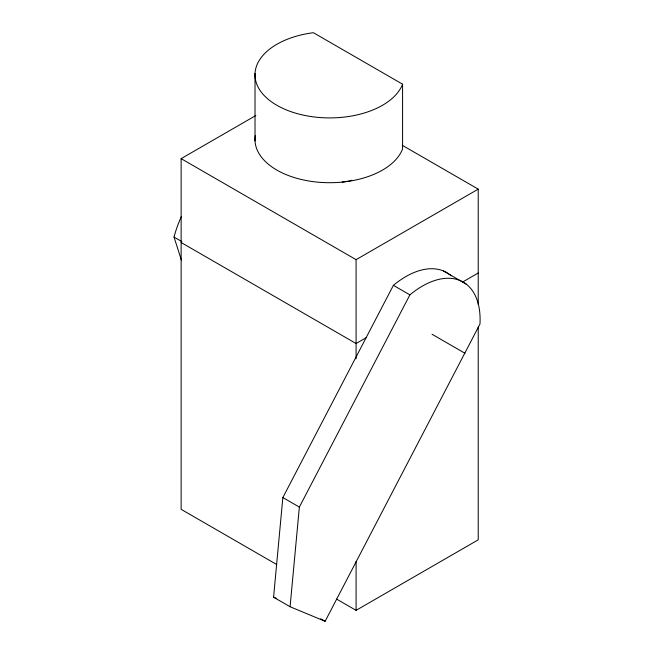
<?xml version="1.0" encoding="UTF-8"?>
<svg xmlns="http://www.w3.org/2000/svg" width="654" height="654" viewBox="0 0 654 654"><rect width="100%" height="100%" fill="white"/><g stroke="black" fill="none" stroke-linecap="round" stroke-linejoin="round"><path stroke-width="0.98" d="M393.389 285.34L409.894 294.872A81.701 47.17 -60 0 1 479.971 324.016L325.12 621.3L290.082 606.732L273.576 597.2L282.855 497.555L393.389 285.34A81.701 47.17 -60 0 1 451.203 275.825M290.082 606.732L299.36 507.079L409.894 294.872M276.56 564.435L181.133 509.335L181.133 158.644L255.82 115.521M181.133 158.644L356.087 259.663L478.229 189.145L478.229 304.576M366.632 337.431L356.087 343.522L181.133 242.511M462.419 282.136L478.229 273.004M336.647 599.121L356.087 610.346L478.229 539.828L478.229 326.975M350.307 180.896L342.246 182.057M273.576 597.2L276.34 598.353M402.578 84.194L313.389 32.7A74.695 43.123 0 0 0 255.183 77.949A74.695 43.123 0 0 0 324.212 117.794A74.695 43.123 0 0 0 402.578 84.194L402.578 148.998A74.695 43.123 0 0 1 317.999 182.18A74.695 43.123 0 0 1 255.313 135.533M402.243 145.27L478.229 189.145M443.494 270.985L466.294 284.179M432.016 334.235L465.027 353.299M181.281 216.744A81.701 47.17 -60 0 0 174.029 237.075L181.845 241.588M282.855 497.555L299.36 507.079M320.771 618.79L325.12 621.3M174.029 237.075L181.452 260.308M356.087 259.663L356.087 358.793M356.087 561.467L356.087 610.346M255.019 73.436L255.019 140.945M351.795 180.185A10.235 5.911 0 0 1 351.084 180.561"/></g></svg>
